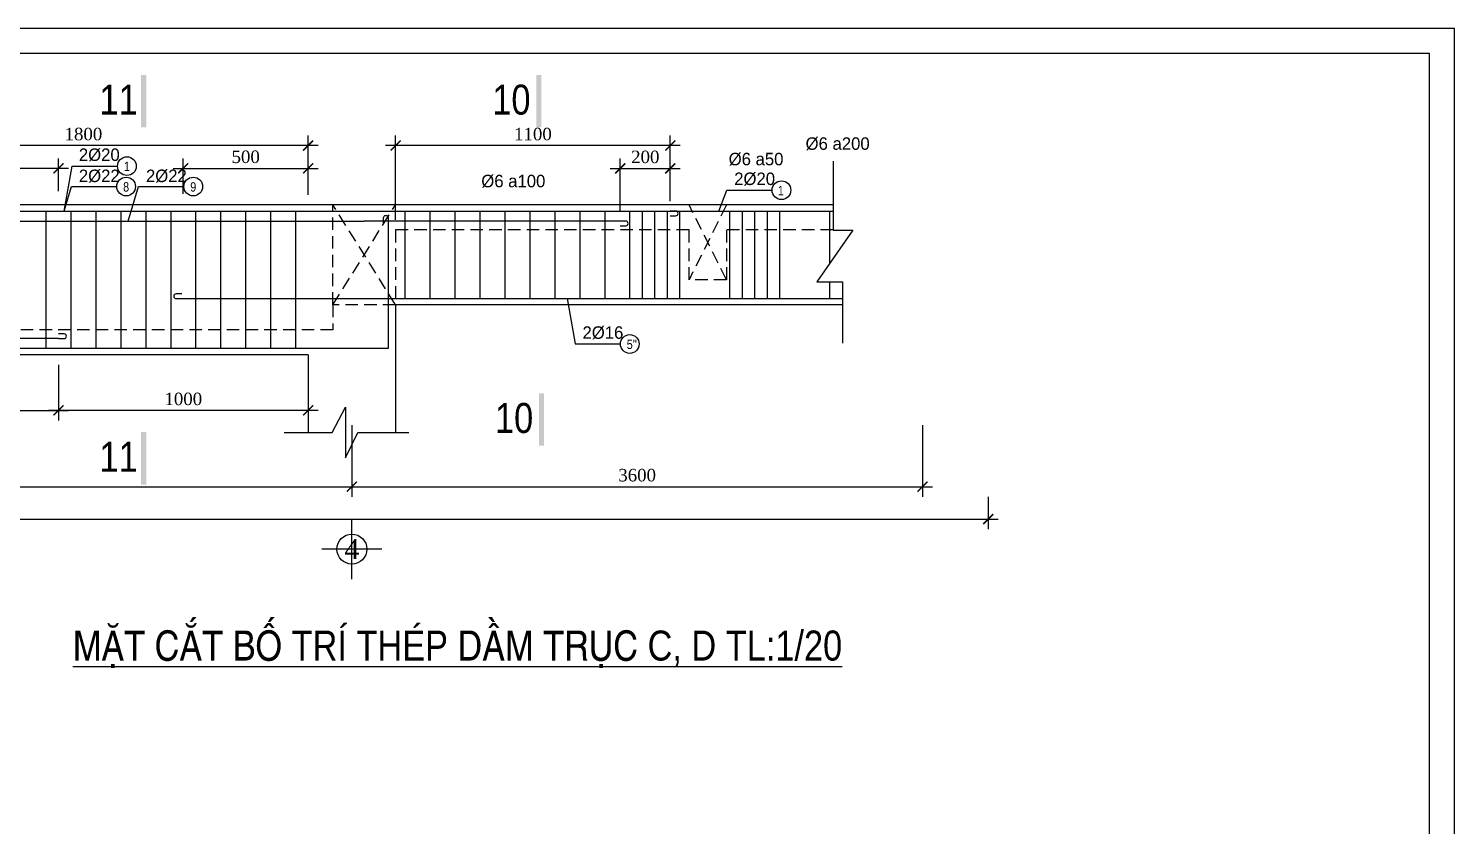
# Model space of a CAD drawing. Extents: x 394 to 4072, y -2056 to 755.
# Drawn here: x 2791.2 to 3076.7, y 592.8 to 752.3 of the extents above; entities that cross this region are included whole.
import ezdxf
from ezdxf.enums import TextEntityAlignment as Align

# ---------------------------------------------------------------- set-up
doc = ezdxf.new("R2010")
doc.units = 0
doc.header["$MEASUREMENT"] = 0
doc.linetypes.add('CENTER2', pattern=[1.125, 0.75, -0.125, 0.125, -0.125])
doc.linetypes.add('HIDDEN', pattern=[0.375, 0.25, -0.125])
doc.layers.get('0').update_dxf_attribs({"linetype": 'CONTINUOUS'})
doc.layers.get('DEFPOINTS').update_dxf_attribs({"linetype": 'CONTINUOUS'})
for name, color, linetype in [('DAI', 3, 'CONTINUOUS'), ('DIM', 1, 'CONTINUOUS'), ('DUT', 7, 'CENTER2'), ('MOTAAR', 1, 'CONTINUOUS'), ('TEXT', 7, 'CONTINUOUS'), ('THEP', 6, 'CONTINUOUS'), ('TU1', 9, 'CONTINUOUS'), ('TUONG', 7, 'CONTINUOUS')]:
    doc.layers.add(name, color=color, linetype=linetype)
doc.styles.add('DIM-NEW', font='')
doc.styles.add('style1', font='')
doc.styles.add('T2', font='')
doc.styles.get('DIM-NEW').set_extended_font_data('VNI-Helve-Condense')
doc.styles.get('style1').set_extended_font_data('VNI-Goudy')
doc.styles.get('T2').set_extended_font_data('VNI-Times')
doc.dimstyles.new('TL20', dxfattribs={"dimtxt": 2.5, "dimasz": 2, "dimexe": 2, "dimexo": 2, "dimgap": 1, "dimtad": 1, "dimdec": 0, "dimlfac": 20, "dimzin": 0, "dimdsep": 46, "dimtxsty": 'T2', "dimblk": 'ARCHTICK', "dimcen": 2.5, "dimdle": 2, "dimclrd": 1, "dimclre": 1, "dimclrt": 2, "dimadec": 0, "dimazin": 0, "dimtfac": 1, "dimtdec": 0, "dimtix": 1, "dimtofl": 0, "dimtmove": 0, "dimatfit": 0, "dimldrblk": 'ARCHTICK', "dimfxl": 1, "dimtolj": 1, "dimtzin": 0, "dimlwd": -1, "dimlwe": -1, "dimarcsym": 0})

# ---------------------------------------------------------------- blocks, each defined once
blk = doc.blocks.new('_ARCHTICK')
at = {"color": 0, "linetype": 'ByBlock', "const_width": 0.15}
blk.add_lwpolyline([(-0.5, -0.5), (0.5, 0.5)], dxfattribs=at)
blk = doc.blocks.new('*D81')
at = {"layer": 'DEFPOINTS', "color": 0, "transparency": 16777216}
for p in [(2261.42, 660.62), (2983.31, 660.62), (2983.31, 654.12)]:
    blk.add_point(p, dxfattribs=at)
at = {"layer": 'TUONG', "color": 1, "transparency": 16777216}
for p, q in [((2261.42, 658.62), (2261.42, 652.12)), ((2983.31, 658.62), (2983.31, 652.12)), ((2259.42, 654.12), (2985.31, 654.12))]:
    blk.add_line(p, q, dxfattribs=at)
at = {"layer": 'TUONG', "color": 1, "transparency": 16777216, "xscale": 2, "yscale": 2, "zscale": 2, "rotation": 180}
blk.add_blockref('_ARCHTICK', (2261.42, 654.12), dxfattribs=at)
at = {"layer": 'TUONG', "color": 1, "transparency": 16777216, "xscale": 2, "yscale": 2, "zscale": 2}
blk.add_blockref('_ARCHTICK', (2983.31, 654.12), dxfattribs=at)
at = {"layer": 'TUONG', "color": 2, "transparency": 16777216, "insert": (2622.37, 656.42), "char_height": 2.5, "attachment_point": 5, "style": 'T2'}
blk.add_mtext('\\A1;27600', dxfattribs=at)
blk = doc.blocks.new('*D80')
at = {"layer": 'DEFPOINTS', "color": 0, "transparency": 16777216}
for p in [(2855.9, 674.95), (2970.14, 674.95), (2970.14, 660.62)]:
    blk.add_point(p, dxfattribs=at)
at = {"layer": 'TUONG', "color": 1, "transparency": 16777216}
for p, q in [((2855.9, 672.95), (2855.9, 658.62)), ((2970.14, 672.95), (2970.14, 658.62)), ((2853.9, 660.62), (2972.14, 660.62))]:
    blk.add_line(p, q, dxfattribs=at)
at = {"layer": 'TUONG', "color": 1, "transparency": 16777216, "xscale": 2, "yscale": 2, "zscale": 2, "rotation": 180}
blk.add_blockref('_ARCHTICK', (2855.9, 660.62), dxfattribs=at)
at = {"layer": 'TUONG', "color": 1, "transparency": 16777216, "xscale": 2, "yscale": 2, "zscale": 2}
blk.add_blockref('_ARCHTICK', (2970.14, 660.62), dxfattribs=at)
at = {"layer": 'TUONG', "color": 2, "transparency": 16777216, "insert": (2913.02, 662.91), "char_height": 2.5, "attachment_point": 5, "style": 'T2'}
blk.add_mtext('\\A1;3600', dxfattribs=at)
blk = doc.blocks.new('*D79')
at = {"layer": 'DEFPOINTS', "color": 0, "transparency": 16777216}
for p in [(2705.9, 674.95), (2855.9, 674.95), (2855.9, 660.62)]:
    blk.add_point(p, dxfattribs=at)
at = {"layer": 'TUONG', "color": 1, "transparency": 16777216}
for p, q in [((2705.9, 672.95), (2705.9, 658.62)), ((2855.9, 672.95), (2855.9, 658.62)), ((2703.9, 660.62), (2857.9, 660.62))]:
    blk.add_line(p, q, dxfattribs=at)
at = {"layer": 'TUONG', "color": 1, "transparency": 16777216, "xscale": 2, "yscale": 2, "zscale": 2, "rotation": 180}
blk.add_blockref('_ARCHTICK', (2705.9, 660.62), dxfattribs=at)
at = {"layer": 'TUONG', "color": 1, "transparency": 16777216, "xscale": 2, "yscale": 2, "zscale": 2}
blk.add_blockref('_ARCHTICK', (2855.9, 660.62), dxfattribs=at)
at = {"layer": 'TUONG', "color": 2, "transparency": 16777216, "insert": (2780.9, 662.9), "char_height": 2.5, "attachment_point": 5, "style": 'T2'}
blk.add_mtext('\\A1;3000', dxfattribs=at)
blk = doc.blocks.new('*D75')
at = {"layer": 'DEFPOINTS', "color": 0, "transparency": 16777216}
for p in [(2767.15, 724.33), (2767.15, 717.77), (2797.15, 717.77)]:
    blk.add_point(p, dxfattribs=at)
at = {"layer": 'TUONG', "color": 1, "transparency": 16777216}
for p, q in [((2767.15, 719.77), (2767.15, 726.33)), ((2797.15, 719.77), (2797.15, 726.33)), ((2799.15, 724.33), (2765.15, 724.33))]:
    blk.add_line(p, q, dxfattribs=at)
at = {"layer": 'TUONG', "color": 1, "transparency": 16777216, "xscale": 2, "yscale": 2, "zscale": 2, "rotation": 180}
blk.add_blockref('_ARCHTICK', (2767.15, 724.33), dxfattribs=at)
at = {"layer": 'TUONG', "color": 1, "transparency": 16777216, "xscale": 2, "yscale": 2, "zscale": 2}
blk.add_blockref('_ARCHTICK', (2797.15, 724.33), dxfattribs=at)
at = {"layer": 'TUONG', "color": 2, "transparency": 16777216, "insert": (2782.15, 726.62), "char_height": 2.5, "attachment_point": 5, "style": 'T2'}
blk.add_mtext('\\A1;600', dxfattribs=at)
blk = doc.blocks.new('*D73')
at = {"layer": 'DEFPOINTS', "color": 0, "transparency": 16777216}
for p in [(2614.65, 685.02), (2797.15, 685.02), (2797.15, 675.89)]:
    blk.add_point(p, dxfattribs=at)
at = {"layer": 'TUONG', "color": 1, "transparency": 16777216}
for p, q in [((2614.65, 683.02), (2614.65, 673.89)), ((2797.15, 683.02), (2797.15, 673.89)), ((2612.65, 675.89), (2799.15, 675.89))]:
    blk.add_line(p, q, dxfattribs=at)
at = {"layer": 'TUONG', "color": 1, "transparency": 16777216, "xscale": 2, "yscale": 2, "zscale": 2, "rotation": 180}
blk.add_blockref('_ARCHTICK', (2614.65, 675.89), dxfattribs=at)
at = {"layer": 'TUONG', "color": 1, "transparency": 16777216, "xscale": 2, "yscale": 2, "zscale": 2}
blk.add_blockref('_ARCHTICK', (2797.15, 675.89), dxfattribs=at)
at = {"layer": 'TUONG', "color": 2, "transparency": 16777216, "insert": (2705.9, 678.19), "char_height": 2.5, "attachment_point": 5, "style": 'T2'}
blk.add_mtext('\\A1;3650', dxfattribs=at)
blk = doc.blocks.new('*D72')
at = {"layer": 'DEFPOINTS', "color": 0, "transparency": 16777216}
for p in [(2797.15, 687.02), (2847.15, 687.02), (2797.15, 675.89)]:
    blk.add_point(p, dxfattribs=at)
at = {"layer": 'TUONG', "color": 1, "transparency": 16777216}
for p, q in [((2797.15, 685.02), (2797.15, 673.89)), ((2847.15, 685.02), (2847.15, 673.89)), ((2849.15, 675.89), (2795.15, 675.89))]:
    blk.add_line(p, q, dxfattribs=at)
at = {"layer": 'TUONG', "color": 1, "transparency": 16777216, "xscale": 2, "yscale": 2, "zscale": 2, "rotation": 180}
blk.add_blockref('_ARCHTICK', (2797.15, 675.89), dxfattribs=at)
at = {"layer": 'TUONG', "color": 1, "transparency": 16777216, "xscale": 2, "yscale": 2, "zscale": 2}
blk.add_blockref('_ARCHTICK', (2847.15, 675.89), dxfattribs=at)
at = {"layer": 'TUONG', "color": 2, "transparency": 16777216, "insert": (2822.15, 678.17), "char_height": 2.5, "attachment_point": 5, "style": 'T2'}
blk.add_mtext('\\A1;1000', dxfattribs=at)
blk = doc.blocks.new('*D70')
at = {"layer": 'DEFPOINTS', "color": 0, "transparency": 16777216}
for p in [(2919.65, 724.33), (2919.65, 715.77), (2909.65, 713.77)]:
    blk.add_point(p, dxfattribs=at)
at = {"layer": 'TUONG', "color": 1, "transparency": 16777216}
for p, q in [((2909.65, 715.77), (2909.65, 726.33)), ((2919.65, 717.77), (2919.65, 726.33)), ((2907.65, 724.33), (2921.65, 724.33))]:
    blk.add_line(p, q, dxfattribs=at)
at = {"layer": 'TUONG', "color": 1, "transparency": 16777216, "xscale": 2, "yscale": 2, "zscale": 2, "rotation": 180}
blk.add_blockref('_ARCHTICK', (2909.65, 724.33), dxfattribs=at)
at = {"layer": 'TUONG', "color": 1, "transparency": 16777216, "xscale": 2, "yscale": 2, "zscale": 2}
blk.add_blockref('_ARCHTICK', (2919.65, 724.33), dxfattribs=at)
at = {"layer": 'TUONG', "color": 2, "transparency": 16777216, "insert": (2914.65, 726.61), "char_height": 2.5, "attachment_point": 5, "style": 'T2'}
blk.add_mtext('\\A1;200', dxfattribs=at)
blk = doc.blocks.new('*D69')
at = {"layer": 'DEFPOINTS', "color": 0, "transparency": 16777216}
for p in [(2864.65, 728.9), (2919.65, 715.77), (2864.65, 712.02)]:
    blk.add_point(p, dxfattribs=at)
at = {"layer": 'TUONG', "color": 1, "transparency": 16777216}
for p, q in [((2921.65, 728.9), (2862.65, 728.9)), ((2864.65, 714.02), (2864.65, 730.9)), ((2919.65, 717.77), (2919.65, 730.9))]:
    blk.add_line(p, q, dxfattribs=at)
at = {"layer": 'TUONG', "color": 1, "transparency": 16777216, "xscale": 2, "yscale": 2, "zscale": 2, "rotation": 180}
blk.add_blockref('_ARCHTICK', (2864.65, 728.9), dxfattribs=at)
at = {"layer": 'TUONG', "color": 1, "transparency": 16777216, "xscale": 2, "yscale": 2, "zscale": 2}
blk.add_blockref('_ARCHTICK', (2919.65, 728.9), dxfattribs=at)
at = {"layer": 'TUONG', "color": 2, "transparency": 16777216, "insert": (2892.15, 731.18), "char_height": 2.5, "attachment_point": 5, "style": 'T2'}
blk.add_mtext('\\A1;1100', dxfattribs=at)
blk = doc.blocks.new('*D68')
at = {"layer": 'DEFPOINTS', "color": 0, "transparency": 16777216}
for p in [(2847.15, 724.33), (2822.13, 717.22), (2847.15, 719.22)]:
    blk.add_point(p, dxfattribs=at)
at = {"layer": 'TUONG', "color": 1, "transparency": 16777216}
for p, q in [((2822.13, 719.22), (2822.13, 726.33)), ((2847.15, 721.22), (2847.15, 726.33)), ((2820.13, 724.33), (2849.15, 724.33))]:
    blk.add_line(p, q, dxfattribs=at)
at = {"layer": 'TUONG', "color": 1, "transparency": 16777216, "xscale": 2, "yscale": 2, "zscale": 2, "rotation": 180}
blk.add_blockref('_ARCHTICK', (2822.13, 724.33), dxfattribs=at)
at = {"layer": 'TUONG', "color": 1, "transparency": 16777216, "xscale": 2, "yscale": 2, "zscale": 2}
blk.add_blockref('_ARCHTICK', (2847.15, 724.33), dxfattribs=at)
at = {"layer": 'TUONG', "color": 2, "transparency": 16777216, "insert": (2834.64, 726.63), "char_height": 2.5, "attachment_point": 5, "style": 'T2'}
blk.add_mtext('\\A1;500', dxfattribs=at)
blk = doc.blocks.new('*D67')
at = {"layer": 'DEFPOINTS', "color": 0, "transparency": 16777216}
for p in [(2757.15, 728.9), (2847.15, 717.02), (2757.15, 715.77)]:
    blk.add_point(p, dxfattribs=at)
at = {"layer": 'TUONG', "color": 1, "transparency": 16777216}
for p, q in [((2849.15, 728.9), (2755.15, 728.9)), ((2757.15, 717.77), (2757.15, 730.9)), ((2847.15, 719.02), (2847.15, 730.9))]:
    blk.add_line(p, q, dxfattribs=at)
at = {"layer": 'TUONG', "color": 1, "transparency": 16777216, "xscale": 2, "yscale": 2, "zscale": 2, "rotation": 180}
blk.add_blockref('_ARCHTICK', (2757.15, 728.9), dxfattribs=at)
at = {"layer": 'TUONG', "color": 1, "transparency": 16777216, "xscale": 2, "yscale": 2, "zscale": 2}
blk.add_blockref('_ARCHTICK', (2847.15, 728.9), dxfattribs=at)
at = {"layer": 'TUONG', "color": 2, "transparency": 16777216, "insert": (2802.15, 731.18), "char_height": 2.5, "attachment_point": 5, "style": 'T2'}
blk.add_mtext('\\A1;1800', dxfattribs=at)
blk = doc.blocks.new('truc2')
at = {"layer": 'MOTAAR'}
for p, q in [((0, -15), (0, 0)), ((7.5, -7.5), (-7.5, -7.5))]:
    blk.add_line(p, q, dxfattribs=at)
blk.add_lwpolyline([(0, -3.5), (0, -1.84)], dxfattribs=at)
blk.add_circle((0, -7.5), 3.75, dxfattribs=at)
at = {"layer": 'TEXT', "style": 'T2'}
blk.add_attdef('1', text='', height=5, dxfattribs=at).set_placement((0, -7.5), align=Align.MIDDLE_CENTER)

msp = doc.modelspace()

# ---------------------------------------------------------------- linework, layer by layer
at = {"layer": 'DAI'}
for p, q in [((2794.687, 688.274), (2794.687, 715.774)), ((2799.687, 688.274), (2799.687, 715.774)), ((2804.687, 688.274), (2804.687, 715.774)), ((2809.687, 688.274), (2809.687, 715.774)), ((2814.687, 688.274), (2814.687, 715.774)), ((2819.687, 688.274), (2819.687, 715.774)), ((2824.687, 688.274), (2824.687, 715.774)), ((2829.687, 688.274), (2829.687, 715.774)), ((2834.687, 688.274), (2834.687, 715.774)), ((2839.687, 688.274), (2839.687, 715.774)), ((2844.687, 688.274), (2844.687, 715.774)), ((2866.588, 698.274), (2866.588, 715.774)), ((2871.588, 698.274), (2871.588, 715.774)), ((2876.588, 698.274), (2876.588, 715.774)), ((2881.588, 698.274), (2881.588, 715.774)), ((2886.588, 698.274), (2886.588, 715.774)), ((2891.588, 698.274), (2891.588, 715.774)), ((2896.588, 698.274), (2896.588, 715.774)), ((2901.588, 698.274), (2901.588, 715.774)), ((2906.588, 698.274), (2906.588, 715.774)), ((2911.588, 698.274), (2911.588, 715.774)), ((2914.088, 698.274), (2914.088, 715.774)), ((2916.588, 698.274), (2916.588, 715.774)), ((2919.088, 698.274), (2919.088, 715.774)), ((2921.588, 698.274), (2921.588, 715.774)), ((2931.588, 698.274), (2931.588, 715.774)), ((2934.088, 698.274), (2934.088, 715.774)), ((2936.588, 698.274), (2936.588, 715.774)), ((2939.088, 698.274), (2939.088, 715.774)), ((2941.588, 698.274), (2941.588, 715.774)), ((2951.588, 705.368), (2951.588, 715.774)), ((2951.588, 698.274), (2951.588, 701.616))]:
    msp.add_line(p, q, dxfattribs=at)
at = {"layer": 'DUT', "linetype": 'HIDDEN', "ltscale": 10}
for p, q in [((2864.654, 697.024), (2852.116, 717.024)), ((2852.116, 697.024), (2864.616, 717.024)), ((2930.904, 702.024), (2923.404, 717.024)), ((2930.904, 717.024), (2923.404, 702.024))]:
    msp.add_line(p, q, dxfattribs=at)
for points in [[(2952.263, 712.024), (2930.904, 712.024), (2930.904, 702.024), (2923.404, 702.024), (2923.404, 712.024), (2864.616, 712.024), (2864.616, 697.024), (2852.116, 697.024), (2852.116, 717.024)], [(2852.116, 697.024), (2852.116, 692.024), (2710.904, 692.024), (2710.904, 702.024), (2700.904, 702.024), (2700.904, 692.024), (2559.654, 692.024), (2559.654, 697.084)]]:
    msp.add_lwpolyline(points, dxfattribs=at)
at = {"layer": 'TEXT', "ltscale": 10}
msp.add_lwpolyline([(2235.669, 158.319), (3076.669, 158.319), (3076.669, 752.319), (2235.669, 752.319)], close=True, dxfattribs=at)
for points in [[(2813.672, 732.546), (2814.722, 732.546), (2813.672, 743.046), (2814.722, 743.046)], [(2892.803, 732.546), (2893.853, 732.546), (2892.803, 743.046), (2893.853, 743.046)], [(2893.342, 668.824), (2894.392, 668.824), (2893.342, 679.324), (2894.392, 679.324)], [(2813.672, 661.056), (2814.722, 661.056), (2813.672, 671.556), (2814.722, 671.556)]]:
    msp.add_trace(points, dxfattribs=at)
at = {"layer": 'THEP', "ltscale": 10}
msp.add_lwpolyline([(2240.669, 163.319), (3071.669, 163.319), (3071.669, 747.319), (2240.669, 747.319)], close=True, dxfattribs=at)
for points in [[(2481.675, 715.774), (2952.263, 715.774)], [(2767.154, 713.774), (2858.366, 713.774)], [(2909.616, 713.774), (2858.366, 713.774)], [(2797.154, 690.274), (2705.904, 690.274)]]:
    msp.add_lwpolyline(points, dxfattribs=at)
for points in [[(2862.241, 713.322), (2862.241, 714.45, -1), (2863.178, 714.45), (2863.178, 713.043), (2863.178, 688.274), (2822.459, 688.274), (2705.904, 688.274)], [(2919.616, 714.836), (2920.743, 714.836, 1), (2920.743, 715.774), (2919.616, 715.774)], [(2909.616, 712.836), (2910.743, 712.836, 1), (2910.743, 713.774), (2909.616, 713.774)], [(2821.837, 699.211), (2820.71, 699.211, 1), (2820.71, 698.274), (2824.51, 698.274), (2954.105, 698.274)], [(2797.154, 690.274), (2798.281, 690.274, 1), (2798.281, 691.211), (2797.154, 691.211)]]:
    msp.add_lwpolyline(points, format="xyb", dxfattribs=at)
at = {"layer": 'TU1', "lineweight": -2, "ltscale": 10}
for points in [[(2798.296, 715.774), (2799.912, 724.781), (2808.987, 724.781)], [(2798.296, 715.774), (2799.757, 720.69), (2808.832, 720.69)], [(2811.139, 713.774), (2813.195, 720.69), (2822.27, 720.69)], [(2929.35, 715.774), (2930.966, 719.963), (2940.042, 719.963)], [(2898.976, 698.274), (2900.592, 689.183), (2909.667, 689.183)]]:
    msp.add_lwpolyline(points, dxfattribs=at)
at = {"layer": 'TU1', "ltscale": 10}
for centre in [(2810.862, 724.781), (2810.707, 720.69), (2824.145, 720.69), (2941.917, 719.963), (2911.542, 689.183)]:
    msp.add_circle(centre, 1.875, dxfattribs=at)
at = {"layer": 'TUONG'}
for p, q in [((2952.263, 717.024), (2481.675, 717.024)), ((2954.105, 697.024), (2864.654, 697.024)), ((2864.654, 697.024), (2864.654, 671.465)), ((2847.154, 687.024), (2564.654, 687.024)), ((2847.154, 687.024), (2847.154, 671.465))]:
    msp.add_line(p, q, dxfattribs=at)
for points in [[(2952.263, 725.805), (2952.263, 711.951), (2956.179, 711.951), (2948.972, 701.616), (2954.105, 701.616), (2954.105, 689.363)], [(2842.32, 671.465), (2851.988, 671.465), (2854.643, 676.548), (2854.643, 666.382), (2857.077, 671.465), (2867.29, 671.465)]]:
    msp.add_lwpolyline(points, dxfattribs=at)

# ---------------------------------------------------------------- block references
at = {"layer": 'DIM', "ltscale": 10, "xscale": 0.8000000000000002, "yscale": 0.8000000000000002, "zscale": 0.8000000000000002}
msp.add_blockref('truc2', (2855.904, 654.125), dxfattribs=at).add_auto_attribs({'1': '4'})

# ---------------------------------------------------------------- texts
at = {"layer": 'TEXT', "ltscale": 10}
for s, height, style, p in [('11', 6, 'DIM-NEW', (2805.369, 735.087)), ('10', 6, 'DIM-NEW', (2884.023, 735.087)), ('2%%25420', 2.5, 'style1', (2801.237, 725.812)), ('%%2546 a200', 2.5, 'style1', (2946.75, 728.042)), ('1', 1.875, 'DIM-NEW', (2810.26, 723.774)), ('%%2546 a50', 2.5, 'style1', (2931.345, 724.942)), ('2%%25422', 2.5, 'style1', (2801.237, 721.585)), ('2%%25422', 2.5, 'style1', (2814.676, 721.585)), ('%%2546 a100', 2.5, 'style1', (2881.815, 720.542)), ('2%%25420', 2.5, 'style1', (2932.452, 720.995)), ('8', 1.875, 'DIM-NEW', (2810.105, 719.684)), ('9', 1.875, 'DIM-NEW', (2823.543, 719.684)), ('1', 1.875, 'DIM-NEW', (2941.185, 718.957)), ('2%%25416', 2.5, 'style1', (2902.078, 690.214)), ("5''", 1.875, 'DIM-NEW', (2910.94, 688.176)), ('10', 6, 'DIM-NEW', (2884.563, 671.365)), ('11', 6, 'DIM-NEW', (2805.369, 663.597))]:
    msp.add_text(s, height=height, dxfattribs=dict(at, style=style)).set_placement(p)
at = {"layer": 'TEXT', "style": 'DIM-NEW'}
msp.add_text('%%UMAËT CAÉT BOÁ TRÍ THEÙP DAÀM TRUÏC C, D TL:1/20', height=6, dxfattribs=at).set_placement((2800.052, 625.817))

# ---------------------------------------------------------------- dimensions: what is measured, and where the dimension line sits
at = {"layer": 'TUONG'}
for base, p1, p2, picture, middle in [((2757.154, 728.896), (2847.154, 717.024), (2757.154, 715.774), '*D67', (2802.154, 731.176)), ((2864.654, 728.896), (2919.654, 715.774), (2864.654, 712.024), '*D69', (2892.154, 731.176)), ((2919.654, 724.328), (2909.654, 713.774), (2919.654, 715.774), '*D70', (2914.654, 726.607)), ((2797.154, 675.886), (2847.154, 687.024), (2797.154, 687.024), '*D72', (2822.154, 678.166))]:
    dim = msp.add_linear_dim(base=base, p1=p1, p2=p2, angle=180, dimstyle='TL20', dxfattribs=at)
    dim.commit()
    dim.dimension.update_dxf_attribs({"geometry": picture, "text_midpoint": middle})
for base, p1, p2, picture, middle in [((2767.154, 724.328), (2797.154, 717.774), (2767.154, 717.774), '*D75', (2782.154, 726.622)), ((2797.154, 675.886), (2614.654, 685.024), (2797.154, 685.024), '*D73', (2705.904, 678.186))]:
    dim = msp.add_linear_dim(base=base, p1=p1, p2=p2, dimstyle='TL20', dxfattribs=at)
    dim.commit()
    dim.dimension.update_dxf_attribs({"geometry": picture, "text_midpoint": middle})
dim = msp.add_linear_dim(base=(2847.154, 724.328), p1=(2822.126, 717.22), p2=(2847.154, 719.22), angle=180, text='500', dimstyle='TL20', dxfattribs=at)
dim.commit()
dim.dimension.update_dxf_attribs({"geometry": '*D68', "text_midpoint": (2834.64, 726.628)})
dim = msp.add_linear_dim(base=(2855.904, 660.617), p1=(2705.904, 674.95), p2=(2855.904, 674.95), dimstyle='TL20', override={"dimtmove": 1}, dxfattribs=at)
dim.commit()
dim.dimension.update_dxf_attribs({"geometry": '*D79', "text_midpoint": (2780.904, 662.897)})
dim = msp.add_linear_dim(base=(2970.142, 660.617), p1=(2855.904, 674.95), p2=(2970.142, 674.95), text='3600', dimstyle='TL20', override={"dimtmove": 1}, dxfattribs=at)
dim.commit()
dim.dimension.update_dxf_attribs({"geometry": '*D80', "text_midpoint": (2913.023, 662.912)})
dim = msp.add_linear_dim(base=(2983.314, 654.125), p1=(2261.421, 660.617), p2=(2983.314, 660.617), text='27600', dimstyle='TL20', dxfattribs=at)
dim.commit()
dim.dimension.update_dxf_attribs({"geometry": '*D81', "text_midpoint": (2622.367, 656.419)})

doc.saveas('drawing.dxf')
